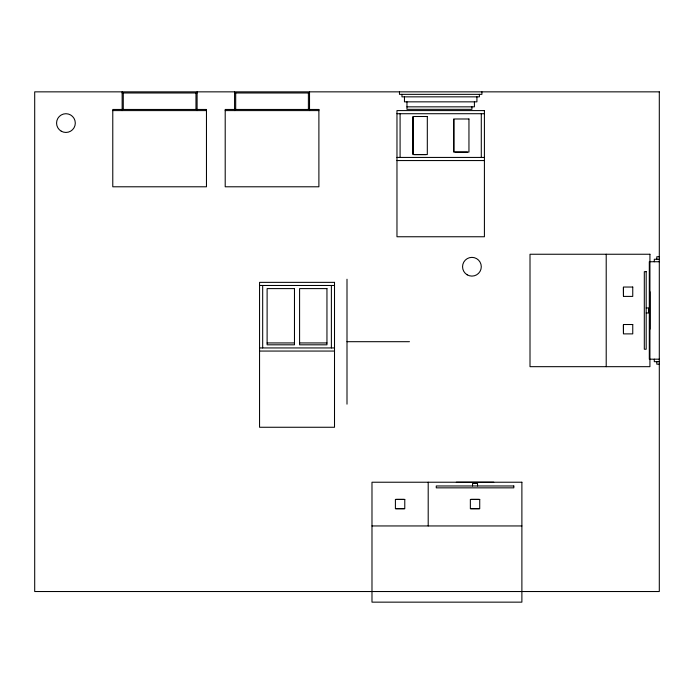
<?xml version="1.0" encoding="UTF-8"?>
<svg xmlns="http://www.w3.org/2000/svg" width="694" height="694" viewBox="0 0 694 694"><rect width="100%" height="100%" fill="white"/><g stroke="black" fill="none" stroke-linecap="round" stroke-linejoin="round"><path stroke-width="1.04" d="M122.144 92.979L197.096 92.979M234.572 92.979L309.524 92.979M406.962 106.841L474.418 106.841L474.418 101.845M112.775 110.589L206.465 110.589M225.203 110.589L318.893 110.589M396.968 113.712L484.412 113.712M455.177 152.16L467.426 152.16M396.968 157.434L484.412 157.434M396.968 160.557L484.412 160.557M659.3 256.745L656.802 256.745L656.802 259.244M659.3 259.244L654.303 259.244L654.303 261.742M659.3 261.742L649.306 261.742L649.306 359.18L659.3 359.18M259.556 285.477L334.508 285.477M623.386 287.411L623.464 296.034M649.931 291.723L649.931 329.199M646.183 307.963L648.682 307.963L648.682 312.959L646.183 312.959M623.386 324.887L623.464 333.51M347 341.691L409.46 341.691M267.112 342.94L294.473 342.94M299.591 342.94L326.952 342.94M259.556 347.937L334.508 347.937M259.556 351.06L334.508 351.06M659.3 361.678L654.303 361.678L654.303 359.18M659.3 364.177L656.802 364.177L656.802 361.678M371.984 525.948L521.888 525.948M606.209 254.247L606.209 366.675M493.781 482.226L456.305 482.226M481.914 91.851L481.914 94.349L399.466 94.349L399.466 91.851M481.289 113.712L481.289 157.434M479.415 94.349L479.415 96.848L401.965 96.848L401.965 94.349M479.354 508.693L470.732 508.693M478.791 499.402L471.295 499.402M477.541 485.974L477.541 483.475L472.545 483.475L472.545 485.974M476.917 96.848L476.917 101.845L404.463 101.845L404.463 96.848M471.92 106.841L471.92 109.34L406.962 109.34L406.962 101.845M453.954 119.654L453.954 151.492M428.198 482.226L428.198 525.948M425.864 154.58L414.292 154.58M413.138 117.269L413.138 153.877M404.402 508.693L395.78 508.693M403.839 499.402L396.343 499.402M400.091 113.712L400.091 157.434M347 279.231L347 404.151M331.385 285.477L331.385 347.937M309.524 91.851L309.524 110.589M308.396 92.979L308.396 109.461M262.679 285.477L262.679 347.937M235.7 92.979L235.7 109.461M234.572 91.851L234.572 110.589M197.096 91.851L197.096 110.589M195.968 92.979L195.968 109.461M123.272 92.979L123.272 109.461M122.144 91.851L122.144 110.589M659.3 91.851L34.7 91.851L34.7 591.531L659.3 591.531L659.3 91.851M206.465 109.461L112.775 109.461L112.775 186.79L206.465 186.79L206.465 109.461M318.893 109.461L225.203 109.461L225.203 186.79L318.893 186.79L318.893 109.461M484.412 110.589L396.968 110.589L396.968 236.758L484.412 236.758L484.412 110.589M427.313 116.505L412.843 116.505L412.843 154.58L427.313 154.58L427.313 116.505M468.953 118.986L453.65 118.986L453.65 152.09L468.953 152.09L468.953 118.986M649.931 254.247L530.008 254.247L530.008 366.675L649.931 366.675L649.931 254.247M646.183 271.684L644.31 271.684L644.31 349.238L646.183 349.238L646.183 271.684M334.508 282.354L259.556 282.354L259.556 427.261L334.508 427.261L334.508 282.354M632.755 287.038L623.464 287.038L623.464 296.407L632.755 296.407L632.755 287.038M294.473 288.6L267.112 288.6L267.112 344.814L294.473 344.814L294.473 288.6M326.952 288.6L299.591 288.6L299.591 344.814L326.952 344.814L326.952 288.6M632.755 324.514L623.464 324.514L623.464 333.883L632.755 333.883L632.755 324.514M521.888 482.226L371.984 482.226L371.984 602.149L521.888 602.149L521.888 482.226M513.82 485.974L436.266 485.974L436.266 487.847L513.82 487.847L513.82 485.974M404.776 499.402L395.407 499.402L395.407 508.693L404.776 508.693L404.776 499.402M479.728 499.402L470.359 499.402L470.359 508.693L479.728 508.693L479.728 499.402M61.245 131.192A9.369 9.369 0 0 0 75.299 123.081A9.369 9.369 0 0 0 61.245 114.97A9.369 9.369 0 0 0 61.245 131.192M467.236 274.85A9.369 9.369 0 0 0 481.289 266.739A9.369 9.369 0 0 0 467.236 258.628A9.369 9.369 0 0 0 467.236 274.85"/></g></svg>
